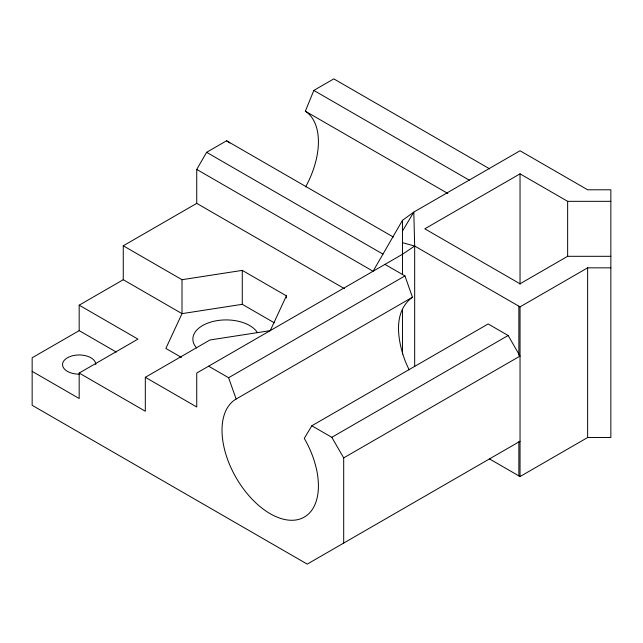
<?xml version="1.0" encoding="UTF-8"?>
<svg xmlns="http://www.w3.org/2000/svg" width="643" height="643" viewBox="0 0 643 643"><rect width="100%" height="100%" fill="white"/><g stroke="black" fill="none" stroke-linecap="round" stroke-linejoin="round"><path stroke-width="0.96" d="M305.666 186.84A68.166 39.352 -60 0 0 305.353 111.215L313.824 90.422L333.813 78.88L489.628 168.844M274.28 322.802L242.274 304.316L182.009 313.639L123.263 279.721L123.263 245.787L182.009 279.705L242.274 270.381L286.392 295.852L270.245 330.647L209.98 339.97L145.318 377.304L145.318 411.239L79.177 373.053L79.177 398.507L32.15 371.357M344.415 288.627L196.734 203.365L196.734 169.43L206.612 152.319L226.601 140.777L393.387 237.074M489.339 458.837L520.034 476.559L587.63 437.529L610.85 437.529L610.85 189.789L587.63 189.789L520.034 150.759L413.811 212.086L402.47 220.332L373.077 271.242L196.734 169.43M343.692 543.078L343.692 457.888L520.034 356.085L508.147 335.501L488.166 323.959L311.823 425.77L304.292 438.381A68.166 39.352 60 0 1 304.292 517.093A68.166 39.352 60 0 1 236.134 477.741A68.166 39.352 60 0 1 236.134 399.03L228.603 377.73L208.621 366.188M402.47 231.094L413.811 212.086L414.671 246.044L414.671 366.534M384.964 264.377L404.945 275.919L412.468 297.219C392.752 311.63 397.607 340.051 404.809 359.984A68.166 39.352 60 0 0 409.189 369.838M610.85 267.842L587.63 267.842L520.034 306.872L414.671 246.044L402.47 254.274L196.734 373.053L196.734 406.987L145.318 377.304M123.263 245.787L196.734 203.365M520.034 441.267L307.241 564.12L32.15 405.291L32.15 357.781L79.177 330.631L79.177 305.176L123.263 279.721M79.177 373.053L137.956 339.118L79.177 305.176M610.85 201.331L567.64 201.331L520.034 173.843L424.806 228.82L520.034 283.796L567.64 256.308L610.85 256.308M228.603 377.73L404.945 275.919M236.134 399.03L412.468 297.219M311.823 425.77L331.804 437.312L508.147 335.501M402.47 242.684L414.671 246.044M313.824 90.422L469.318 180.193M305.353 111.215L447.817 193.463M206.612 152.319L382.955 254.13M181.43 357.428L165.862 348.434L182.009 313.639L182.009 279.705M79.177 330.631L116.343 352.091M226.601 140.777L229.864 143.027M331.804 437.312L343.692 457.888M587.63 267.842L587.63 437.529M567.64 201.331L567.64 256.549M520.034 173.843L520.034 284.286M520.034 306.872L520.034 476.559M518.853 306.197L518.853 355.394M518.853 441.741L518.853 475.876M402.47 220.332L402.47 274.489M402.47 309.5L402.47 354.076M286.392 295.852L286.392 297.854M242.274 270.381L242.274 304.316M196.637 347.984A33.251 19.194 0 0 1 212.737 321.54A33.251 19.194 0 0 1 257.377 332.552M79.177 374.17A16.63 9.597 0 0 1 62.548 364.565A16.63 9.597 0 0 1 79.177 354.968A16.63 9.597 0 0 1 95.799 364.565"/></g></svg>
